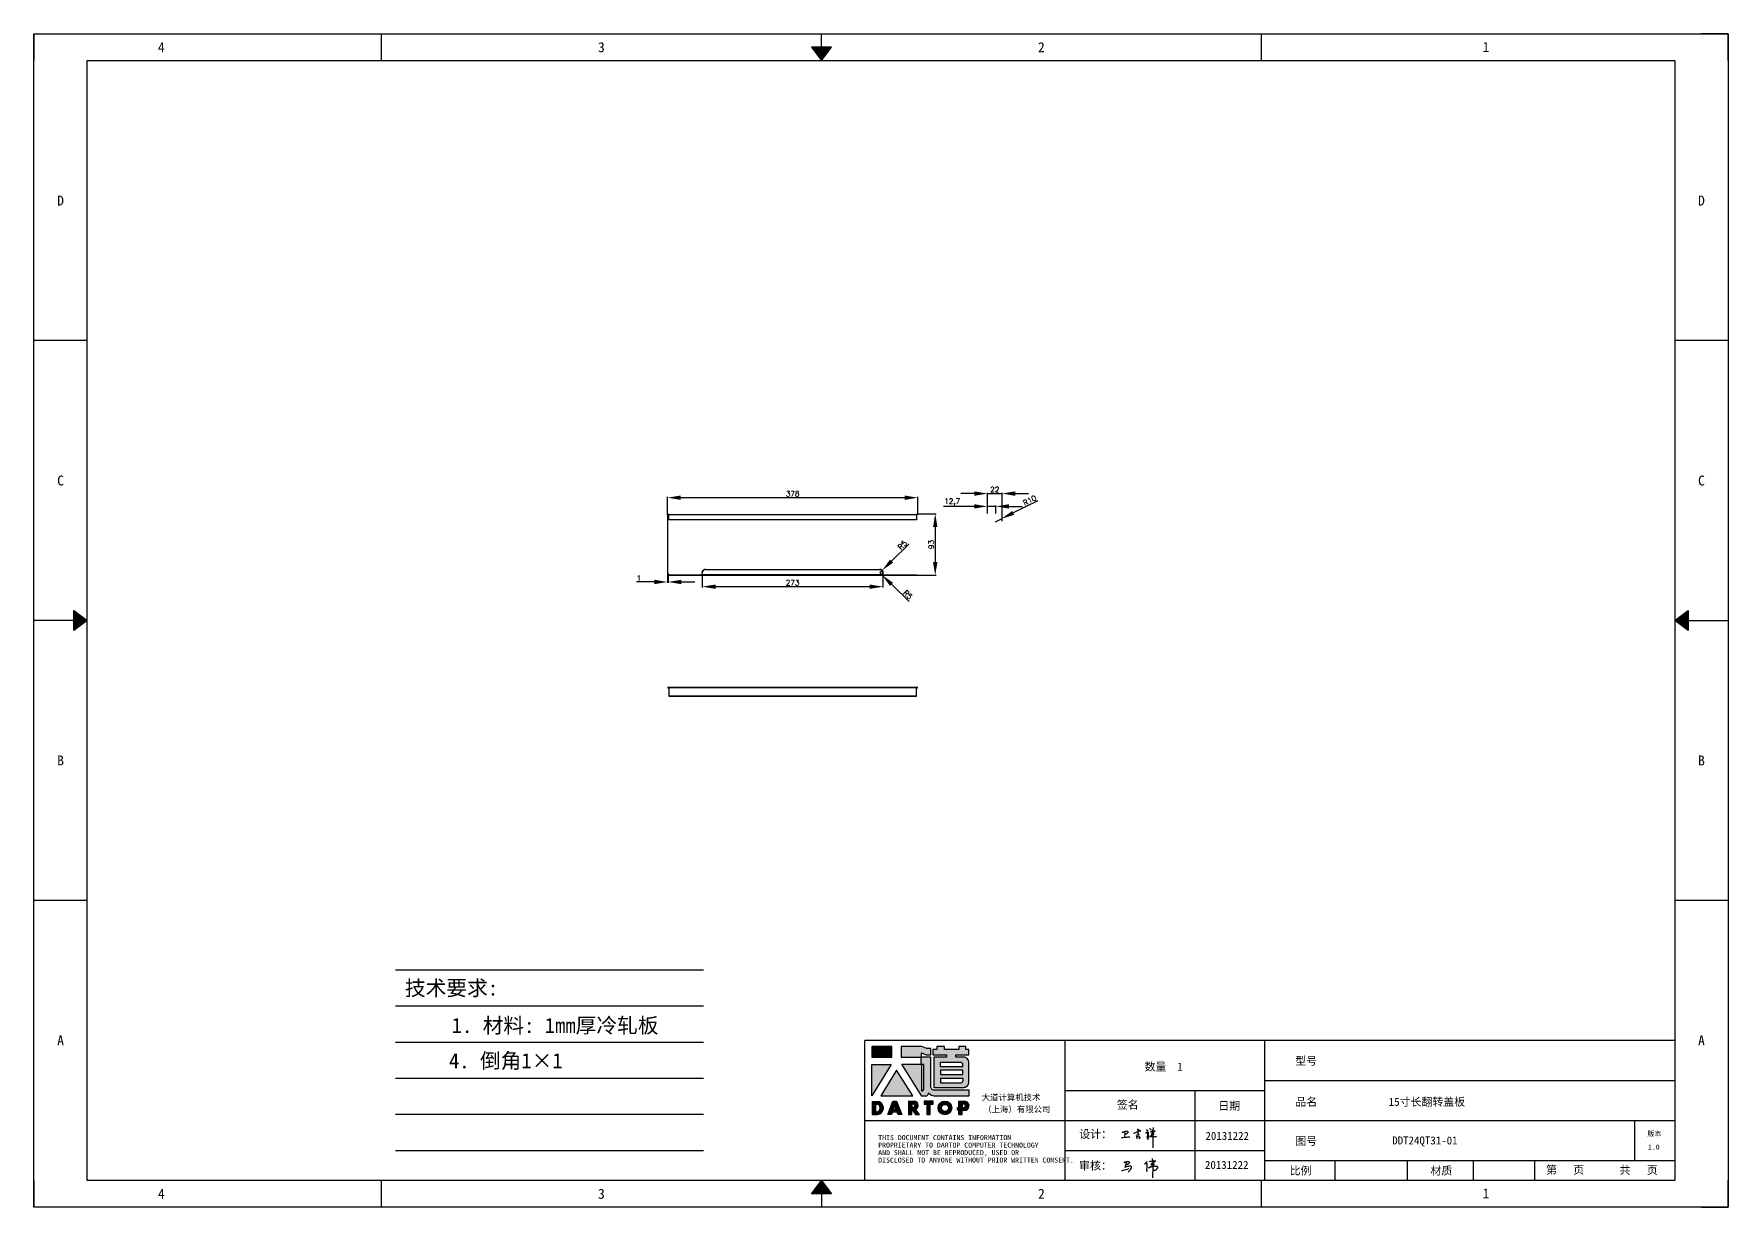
# Model space of a CAD drawing. Header units: millimetres. Extents: x 120943 to 145233, y 4425 to 40233.
# Drawn here: x 125711 to 128270, y 16829 to 18602 of the extents above; entities that cross this region are included whole.
import ezdxf
from ezdxf.enums import TextEntityAlignment as Align

# ---------------------------------------------------------------- set-up
doc = ezdxf.new("R2010")
doc.units = ezdxf.units.MM
doc.linetypes.add('DOT', pattern=[0.25, 0, -0.25])
doc.layers.add('4', color=7, linetype='Continuous')
doc.layers.add('print', color=30, linetype='Continuous')
doc.layers.add('dim', color=2, linetype='Continuous', lineweight=9)
doc.styles.add('Dartop', font='SIMFANG.TTF')
doc.styles.add('HZ', font='SimSun.ttf')
doc.styles.add('hzHT', font='SIMHEI.TTF')
doc.styles.get("Standard").update_dxf_attribs({"font": 'txt', "bigfont": 'gbcbig.shx'})
doc.dimstyles.new('ISO-25', dxfattribs={"dimtxt": 20, "dimasz": 20, "dimexe": 1.25, "dimexo": 0.625, "dimtad": 1, "dimtxsty": 'Standard', "dimcen": 2.5, "dimadec": 0, "dimazin": 0, "dimtfac": 1, "dimtmove": 0, "dimatfit": 3, "dimfxl": 1, "dimarcsym": 0})

# ---------------------------------------------------------------- blocks, each defined once
blk = doc.blocks.new('*D30')
at = {"layer": 'Defpoints', "color": 0}
for p in [(127045.9, 17901.4), (126667.9, 17875.1), (127045.9, 17875.1, 87.4)]:
    blk.add_point(p, dxfattribs=at)
at = {"layer": 'dim', "color": 0, "lineweight": -2}
for p, q in [((126667.9, 17875.7), (126667.9, 17902.6)), ((126687.9, 17901.4), (127025.9, 17901.4)), ((127045.9, 17875.7), (127045.9, 17902.6))]:
    blk.add_line(p, q, dxfattribs=at)
at = {"layer": 'dim', "color": 0}
for points in [[(126687.9, 17904.7), (126687.9, 17898), (126667.9, 17901.4)], [(127025.9, 17904.7), (127025.9, 17898), (127045.9, 17901.4)]]:
    blk.add_solid(points, dxfattribs=at)
at = {"layer": 'dim', "color": 0, "insert": (126856.9, 17907.4), "char_height": 8, "attachment_point": 5}
blk.add_mtext('378', dxfattribs=at)
blk = doc.blocks.new('*D31')
at = {"layer": 'Defpoints', "color": 0}
for p in [(127043.9, 17877.1), (127043.9, 17784.1, 75.4), (127072.3, 17784.1)]:
    blk.add_point(p, dxfattribs=at)
at = {"layer": 'dim', "color": 0, "lineweight": -2}
for p, q in [((127044.5, 17877.1), (127073.6, 17877.1)), ((127072.3, 17857.1), (127072.3, 17804.1)), ((127044.5, 17784.1), (127073.6, 17784.1))]:
    blk.add_line(p, q, dxfattribs=at)
at = {"layer": 'dim', "color": 0}
for points in [[(127069, 17857.1), (127075.6, 17857.1), (127072.3, 17877.1)], [(127069, 17804.1), (127075.6, 17804.1), (127072.3, 17784.1)]]:
    blk.add_solid(points, dxfattribs=at)
at = {"layer": 'dim', "color": 0, "insert": (127066.3, 17830.6), "char_height": 8, "attachment_point": 5, "rotation": 90}
blk.add_mtext('93', dxfattribs=at)
blk = doc.blocks.new('*D32')
at = {"layer": 'Defpoints', "color": 0}
for p in [(126720.4, 17785.1, 87.1), (126720.4, 17766.9), (126993.4, 17785.1, 87.1)]:
    blk.add_point(p, dxfattribs=at)
at = {"layer": 'dim', "color": 0, "lineweight": -2}
for p, q in [((126720.4, 17784.4), (126720.4, 17765.7)), ((126973.4, 17766.9), (126740.4, 17766.9)), ((126993.4, 17784.4), (126993.4, 17765.7))]:
    blk.add_line(p, q, dxfattribs=at)
at = {"layer": 'dim', "color": 0}
for points in [[(126740.4, 17770.2), (126740.4, 17763.6), (126720.4, 17766.9)], [(126973.4, 17770.2), (126973.4, 17763.6), (126993.4, 17766.9)]]:
    blk.add_solid(points, dxfattribs=at)
at = {"layer": 'dim', "color": 0, "insert": (126856.9, 17772.9), "char_height": 8, "attachment_point": 5}
blk.add_mtext('273', dxfattribs=at)
blk = doc.blocks.new('*D33')
at = {"layer": 'Defpoints', "color": 0}
for p in [(126992, 17791.5), (126988.4, 17788.1)]:
    blk.add_point(p, dxfattribs=at)
at = {"layer": 'dim', "color": 0, "lineweight": -2}
for p, q in [((127033.1, 17831.4), (127006.3, 17805.5)), ((126988.4, 17788.1), (126992, 17791.5))]:
    blk.add_line(p, q, dxfattribs=at)
at = {"layer": 'dim', "color": 0}
blk.add_solid([(127004, 17807.8), (127008.6, 17803.1), (126992, 17791.5)], dxfattribs=at)
at = {"layer": 'dim', "color": 0, "insert": (127022.7, 17829.7), "char_height": 8, "attachment_point": 5, "rotation": 44.1081}
blk.add_mtext('R5', dxfattribs=at)
blk = doc.blocks.new('*D34')
at = {"layer": 'Defpoints', "color": 0}
for p in [(126988.4, 17788.1), (126991.9, 17784.6)]:
    blk.add_point(p, dxfattribs=at)
at = {"layer": 'dim', "color": 0, "lineweight": -2}
for p, q in [((126988.4, 17788.1), (126991.9, 17784.6)), ((127032.8, 17744.4), (127006.2, 17770.5))]:
    blk.add_line(p, q, dxfattribs=at)
blk.add_arc((126988.4, 17788.1), 5, 301.173, 352.838, dxfattribs=at)
at = {"layer": 'dim', "color": 0}
blk.add_solid([(127008.5, 17772.9), (127003.9, 17768.2), (126991.9, 17784.6)], dxfattribs=at)
at = {"layer": 'dim', "color": 0, "insert": (127030.9, 17754.7), "char_height": 8, "attachment_point": 5, "rotation": 315.4969}
blk.add_mtext('R5', dxfattribs=at)
blk = doc.blocks.new('*D35')
at = {"layer": 'Defpoints', "color": 0}
for p in [(127151.2, 17877.1, 478.9), (127163.9, 17888.2), (127163.9, 17877.1, 478.9)]:
    blk.add_point(p, dxfattribs=at)
at = {"layer": 'dim', "color": 0, "lineweight": -2}
for p, q in [((127131.2, 17888.2), (127084.6, 17888.2)), ((127151.2, 17877.7), (127151.2, 17889.5)), ((127163.9, 17888.2), (127151.2, 17888.2)), ((127163.9, 17877.7), (127163.9, 17889.5)), ((127183.9, 17888.2), (127203.9, 17888.2))]:
    blk.add_line(p, q, dxfattribs=at)
at = {"layer": 'dim', "color": 0}
for points in [[(127131.2, 17891.5), (127131.2, 17884.9), (127151.2, 17888.2)], [(127183.9, 17891.5), (127183.9, 17884.9), (127163.9, 17888.2)]]:
    blk.add_solid(points, dxfattribs=at)
at = {"layer": 'dim', "color": 0, "insert": (127097.9, 17894.9), "char_height": 8, "attachment_point": 5}
blk.add_mtext('12,7', dxfattribs=at)
blk = doc.blocks.new('*D71')
at = {"layer": 'Defpoints', "color": 0}
for p in [(127173.2, 17907.6), (127151.2, 17877.7), (127173.2, 17865.1, 479.9)]:
    blk.add_point(p, dxfattribs=at)
at = {"layer": 'dim', "color": 0, "lineweight": -2}
for p, q in [((127131.2, 17907.6), (127111.2, 17907.6)), ((127151.2, 17878.3), (127151.2, 17908.8)), ((127151.2, 17907.6), (127173.2, 17907.6)), ((127173.2, 17865.7), (127173.2, 17908.8)), ((127193.2, 17907.6), (127213.2, 17907.6))]:
    blk.add_line(p, q, dxfattribs=at)
at = {"layer": 'dim', "color": 0}
for points in [[(127131.2, 17910.9), (127131.2, 17904.2), (127151.2, 17907.6)], [(127193.2, 17910.9), (127193.2, 17904.2), (127173.2, 17907.6)]]:
    blk.add_solid(points, dxfattribs=at)
at = {"layer": 'dim', "color": 0, "insert": (127162.2, 17913.6), "char_height": 8, "attachment_point": 5}
blk.add_mtext('22', dxfattribs=at)
blk = doc.blocks.new('*D36')
at = {"layer": 'Defpoints', "color": 0}
for p in [(127163.2, 17865.1), (127172.2, 17869.5)]:
    blk.add_point(p, dxfattribs=at)
at = {"layer": 'dim', "color": 0, "lineweight": -2}
for p, q in [((127227.2, 17896.7), (127190.1, 17878.4)), ((127163.2, 17865.1), (127172.2, 17869.5))]:
    blk.add_line(p, q, dxfattribs=at)
at = {"layer": 'dim', "color": 0}
blk.add_solid([(127188.6, 17881.3), (127191.6, 17875.4), (127172.2, 17869.5)], dxfattribs=at)
at = {"layer": 'dim', "color": 0, "insert": (127214.9, 17897.3), "char_height": 8, "attachment_point": 5, "rotation": 26.3122}
blk.add_mtext('R10', dxfattribs=at)
blk = doc.blocks.new('*D37')
at = {"layer": 'Defpoints', "color": 0}
for p in [(126667.9, 17786.1, 75.4), (126667.9, 17774), (126668.9, 17786.1, 76.4)]:
    blk.add_point(p, dxfattribs=at)
at = {"layer": 'dim', "color": 0, "lineweight": -2}
for p, q in [((126647.9, 17774), (126621.2, 17774)), ((126667.9, 17785.4), (126667.9, 17772.8)), ((126668.9, 17774), (126667.9, 17774)), ((126668.9, 17785.4), (126668.9, 17772.8)), ((126688.9, 17774), (126708.9, 17774))]:
    blk.add_line(p, q, dxfattribs=at)
at = {"layer": 'dim', "color": 0}
for points in [[(126647.9, 17777.4), (126647.9, 17770.7), (126667.9, 17774)], [(126688.9, 17777.4), (126688.9, 17770.7), (126668.9, 17774)]]:
    blk.add_solid(points, dxfattribs=at)
at = {"layer": 'dim', "color": 0, "insert": (126624.5, 17780), "char_height": 8, "attachment_point": 5}
blk.add_mtext('1', dxfattribs=at)
blk = doc.blocks.new('*U26')
at = {"color": 254, "linetype": 'Continuous', "extrusion": (0, 0, -1)}
for points in [[(-17, 0.333), (-16.812, 0.25), (-17, 0.5)], [(-17, 0.333), (-17.188, 0.25), (-16.812, 0.25)], [(-17, 0.333), (-17, 0.5), (-17.188, 0.25)]]:
    blk.add_solid(points, dxfattribs=at)
blk = doc.blocks.new('*U25')
at = {"color": 254, "linetype": 'Continuous', "extrusion": (0, 0, -1)}
for points in [[(-33.167, 11), (-33, 11), (-33.25, 11.188)], [(-33.167, 11), (-33.25, 11.188), (-33.25, 10.812)], [(-33.167, 11), (-33.25, 10.812), (-33, 11)]]:
    blk.add_solid(points, dxfattribs=at)
blk = doc.blocks.new('*U27')
at = {"color": 254, "linetype": 'Continuous'}
for points in [[(17, 21.667), (17.188, 21.75), (16.812, 21.75)], [(17, 21.667), (16.812, 21.75), (17, 21.5)], [(17, 21.667), (17, 21.5), (17.188, 21.75)]]:
    blk.add_solid(points, dxfattribs=at)
blk = doc.blocks.new('*U24')
at = {"color": 254, "linetype": 'Continuous', "extrusion": (0, 0, -1)}
for points in [[(-0.833, 11), (-0.75, 10.812), (-0.75, 11.188)], [(-0.833, 11), (-0.75, 11.188), (-1, 11)], [(-0.833, 11), (-1, 11), (-0.75, 10.812)]]:
    blk.add_solid(points, dxfattribs=at)
blk = doc.blocks.new('dadao')
for p, q in [((48, 19.2), (44.9, 10.4)), ((44.9, 10.4), (51.2, 10.4)), ((51.2, 10.4), (48, 19.2))]:
    blk.add_line(p, q)
for points in [[(41.8, 121.6), (41.8, 143.7), (-0.4, 143.7), (-0.4, 121.6), (41.8, 121.6)], [(104.8, 122), (104.8, 130.3), (114.1, 126.3), (124.2, 126.3), (124.2, 139.6), (115.9, 139.6), (105.1, 143.9), (61.5, 143.9)], [(61.7, 144), (61.7, 121.3), (103.9, 121.3)], [(113.4, 38.7), (105.1, 38.7), (63, 106.5), (103.9, 106.5), (103.9, 120.9), (103.9, 121.3)], [(109.7, 53.6), (109.7, 106.2), (104.3, 106.2), (104.3, 50.4), (106.6, 50.4)], [(144.6, 94.4), (144.6, 84.8), (192, 84.8), (192, 94.1), (144.9, 94.1)], [(120.2, 45), (119.5, 45), (119.5, 44.6)], [(0, 28), (0, 0), (11.8, 0)], [(0.1, 28), (14, 28)], [(7.1, 21.8), (7.1, 6.1), (12, 6.1)], [(7.1, 21.8), (11.4, 21.8)], [(76.8, 28.2), (76.8, 0), (84.1, 0), (84.1, 11.1), (91.6, -0.1), (100.3, -0.1), (91.7, 11.1)], [(76.8, 28.2), (90.6, 28.2)], [(84, 22.7), (84, 15.3), (87.2, 15.3)], [(84, 22.7), (87.3, 22.7)], [(183.7, 0), (183.7, 9.6), (180.6, 9.6), (180.6, 14.9), (183.8, 14.9), (183.8, 28.1), (196.1, 28.1), (196.5, 28.1)], [(183.7, 0), (190.9, 0), (190.9, 9.6), (198.8, 9.6)], [(194.9, 22.3), (190.8, 22.3), (190.8, 15), (194.4, 15)]]:
    blk.add_lwpolyline(points)
blk.add_lwpolyline([(137.1, 144.2), (137.1, 137.9), (128.3, 137.9), (128.3, 126.5), (157.3, 126.5), (157.3, 121.5), (130.3, 121.5), (130.3, 57.5), (194.4, 57.5, 0.414214), (204.4, 67.5), (204.4, 111.3, 0.414214), (194.4, 121.3), (177.5, 121.3), (177.5, 126.3), (204.7, 126.3), (204.7, 137.7), (198.2, 137.7), (198.2, 143.9), (183.3, 143.9), (183.3, 138), (153, 138), (153, 144.2), (137.1, 144.2)], format="xyb", close=True)
for points in [[(104.8, 122), (123.4, 122), (123.4, 60, 0.414214), (131.4, 52), (204.8, 52), (204.8, 39.1), (131.7, 39.1)], [(144.3, 110.8), (144.3, 101.8), (192.3, 101.8), (192.3, 105.5, 0.414214), (187.3, 110.5), (144.3, 110.5)], [(144.6, 77), (144.6, 67.5), (187.6, 67.5, 0.414214), (192.6, 72.5), (192.6, 76.4), (144.6, 76.4)]]:
    blk.add_lwpolyline(points, format="xyb")
for points in [[(-0.3, 106.2), (40.4, 106.2), (-0.3, 39.7), (-0.3, 106.2)], [(51.7, 94.1), (18.4, 39.3), (86.2, 39.3)], [(43.8, 28.2), (51.8, 28.2), (62.6, -0.1), (55, -0.1), (53.2, 5), (42.9, 5), (41.1, 0), (33.6, 0)], [(110, 28.1), (110, 21.9), (116, 21.9), (116, -0.1), (123.2, -0.1), (123.2, 22), (129.2, 22), (129.2, 28.1), (110, 28.1)]]:
    blk.add_lwpolyline(points, close=True)
for radius in [14.5, 7.44]:
    blk.add_circle((154.2, 14.2), radius)
for centre, radius, start, end in [((99.2, 60.7), 12.6, 305.6399, 325.969), ((111.6, 46.7), 8.19, 282.9811, 347.6627), ((136, 61.7), 22.9, 226.7358, 259.3209), ((8.5, 13.9), 8.49, 294.2143, 69.7177), ((9.6, 14.2), 14.4, 278.6604, 72.3203), ((86.4, 19), 3.8, 282.527, 76.7196), ((88.6, 19.4), 8.95, 290.6073, 77.2124), ((193.7, 18.7), 3.8, 280.9891, 72.5513), ((195.7, 18.6), 9.51, 288.8959, 85.2442)]:
    blk.add_arc(centre, radius, start, end)
blk = doc.blocks.new('h')
for p, q in [((20768.1, -2360.9), (20773, -2359.1)), ((20769.5, -2366.9), (20769.8, -2370.6)), ((20769.8, -2370.6), (20770.9, -2378)), ((20770.9, -2378), (20771.5, -2370.6)), ((20772.4, -2369.3), (20774.9, -2367.8)), ((20773, -2359.1), (20784.1, -2355.2)), ((20773.3, -2331.8), (20775.3, -2338.7)), ((20789.1, -2340.9), (20773.5, -2331.9)), ((20775.3, -2338.7), (20775.6, -2351.2)), ((20775.6, -2351.2), (20775.5, -2357.3)), ((20782.2, -2369.2), (20780, -2377.1)), ((20780, -2377.1), (20788.3, -2371.3)), ((20780.1, -2366.4), (20780.8, -2366.4)), ((20781.9, -2367.4), (20782.2, -2369.2)), ((20845.7, -2343.5), (20848.4, -2353)), ((20848.9, -2370.3), (20847.9, -2424)), ((20848.4, -2353), (20848.9, -2370.3))]:
    blk.add_line(p, q)
for points in [[(20696.6, -2372.4, 0.002073), (20710.6, -2371.9, 0.016137), (20719.6, -2371.3, 0.008314), (20736.9, -2369.3)], [(20699.1, -2348.2, -0.029745), (20704.6, -2345.4, -0.046842), (20708.4, -2344.2, -0.00919), (20714.3, -2343, -0.018517), (20717.2, -2342.5, -0.037841), (20720.3, -2342.4, -0.039541), (20723.2, -2342.8, -0.149785), (20726, -2344.3, -0.204935), (20726.9, -2346.6, -0.074872), (20726.5, -2348.3, -0.061615), (20725.6, -2350.3, -0.034204), (20723.8, -2352.6, -0.045776), (20722.3, -2354.1, -0.054985), (20720.4, -2355.3, -0.036348), (20717.3, -2356.5, -0.067752), (20715.7, -2356.8, -0.043553), (20713.2, -2356.7)], [(20755, -2351.9, -0.024077), (20759.9, -2350.1, -0.013147), (20768.7, -2346.5, -0.00522), (20775.4, -2344.1, -0.018517), (20777.3, -2343.4, -0.008274), (20786.3, -2341, -0.039541), (20788.3, -2340.8, -0.079216), (20789.4, -2341, -0.204935)], [(20813.5, -2350.1, 0.007348), (20815.9, -2348.7, 0.008421), (20818, -2347.3, 0.009459), (20819.7, -2346.2, -0.016325), (20820.7, -2345.5, -0.173771), (20821.8, -2345.3, -0.085159), (20823.9, -2346, -0.125883), (20826, -2347.9, -0.160659), (20826.6, -2350.1, -0.010447), (20826.5, -2352.3, -0.008247), (20826.2, -2355.1, -0.002698), (20825.3, -2374, 0.001562), (20823.9, -2383.7, 0.016137)], [(20816.8, -2335, -0.053561), (20819.6, -2336.1, -0.075272), (20821.3, -2337.3, -0.005295), (20822.5, -2338.5, -0.009337), (20823.1, -2339.1, -0.026146), (20823.7, -2339.8, -0.016644), (20824.5, -2340.9)], [(20832.1, -2329.2, -0.053561), (20834.9, -2330.3, -0.075272), (20836.7, -2331.5, -0.005295), (20837.8, -2332.6, -0.009337), (20838.5, -2333.3, -0.026146), (20839, -2334, -0.016644), (20839.8, -2335.1)], [(20836, -2343.7, -0.02797), (20842.1, -2342.6, -0.048868), (20845.6, -2342.2, -0.00919), (20851.1, -2341.4, -0.018517), (20853.9, -2341.1, -0.037841), (20856.7, -2341.2, -0.039541), (20859.4, -2341.6, -0.018282), (20840.6, -2354.7, -0.000937)], [(20847.6, -2340.2, 0.021784), (20849.6, -2335.9, 0.028296), (20850.8, -2332.4, 0.008136), (20851.9, -2328.2, 0.028913), (20852.2, -2327, 0.08193), (20852.1, -2325.9, 0.075058), (20851.7, -2324.7, 0.275043)]]:
    blk.add_lwpolyline(points, format="xyb")
for points in [[(20711.3, -2343.5), (20711.3, -2343.5), (20711.5, -2355.8), (20710.7, -2368), (20710.6, -2371.9)], [(20821.5, -2350.6), (20822.4, -2359.2), (20822.2, -2364.9), (20821.7, -2369), (20821.3, -2376.3), (20823.6, -2368.5), (20827.2, -2366.3), (20829.5, -2366.3)], [(20840.6, -2354.7), (20850, -2354.7), (20855, -2354.3), (20845.9, -2361.1), (20840.5, -2364), (20833, -2367.5), (20863.2, -2367.4), (20865.9, -2367.3)]]:
    blk.add_lwpolyline(points)
for centre, radius, start, end in [((20773.7, -2371.2), 2.3, 121.9907, 163.60158), ((20787.5, -2406), 40.3, 100.61827, 108.24823), ((20780.8, -2367.6), 1.15, 9.4675, 90)]:
    blk.add_arc(centre, radius, start, end)

msp = doc.modelspace()

# ---------------------------------------------------------------- hatches: boundary and pattern name
for points in [[(127006.746, 17071.913), (126976.611, 17071.913), (126976.611, 17056.168), (127006.746, 17056.168)], [(127005.776, 17045.152), (126976.692, 17045.152), (126976.692, 16997.666)], [(127013.838, 17036.535), (126990.063, 16997.35), (127038.475, 16997.35)], [(127069.214, 16989.332), (127055.456, 16989.332), (127055.456, 16984.967), (127059.749, 16984.967), (127059.749, 16969.238), (127064.888, 16969.238), (127064.888, 16984.978), (127069.214, 16984.978)]]:
    msp.add_hatch(color=0).paths.add_polyline_path(points)
h = msp.add_hatch(color=0)
h.paths.add_polyline_path([(127051.78, 17062.344), (127058.431, 17059.471), (127065.621, 17059.471), (127065.621, 17068.988), (127059.689, 17068.988), (127051.96, 17072.04), (127020.985, 17072.04), (127020.985, 17055.945), (127051.123, 17055.945), (127051.123, 17055.62), (127051.123, 17045.333), (127021.898, 17045.333), (127051.958, 16996.957), (127057.91, 16996.957, 0.27937482), (127062.255, 17001.182), (127062.255, 17001.405), (127062.78, 17001.405, 0.14314537), (127070.975, 16997.235), (127123.209, 16997.235), (127123.209, 17006.409), (127070.753, 17006.409, -0.41421356), (127065.039, 17012.123), (127065.039, 17056.454), (127051.78, 17056.454)])
h.paths.add_polyline_path([(127051.427, 17045.127), (127055.256, 17045.126), (127055.256, 17007.58, -0.08893574), (127053.037, 17005.297), (127051.413, 17005.297)], flags=16)
h = msp.add_hatch(color=0)
h.paths.add_polyline_path([(127123.119, 17067.655), (127118.472, 17067.655), (127118.472, 17072.076), (127107.849, 17072.076), (127107.849, 17067.876), (127086.161, 17067.876), (127086.161, 17072.297), (127074.803, 17072.297), (127074.803, 17067.794), (127068.527, 17067.794), (127068.527, 17059.644), (127089.238, 17059.644), (127089.238, 17056.039), (127069.939, 17056.039), (127069.939, 17010.4), (127115.756, 17010.4, 0.41421356), (127122.897, 17017.542), (127122.897, 17048.797, 0.41421356), (127115.756, 17055.939), (127103.644, 17055.939), (127103.644, 17059.476), (127123.119, 17059.476)])
h.paths.add_polyline_path([(127110.696, 17048.202, -0.41421356), (127114.267, 17044.631), (127114.267, 17042.012), (127079.965, 17042.012), (127079.965, 17048.202)], flags=16)
h.paths.add_polyline_path([(127114.045, 17036.485), (127114.045, 17029.853), (127080.186, 17029.853), (127080.186, 17036.485)], flags=16)
h.paths.add_polyline_path([(127114.488, 17023.885), (127114.488, 17021.045, -0.41421356), (127110.917, 17017.474), (127080.186, 17017.474), (127080.186, 17023.885)], flags=16)
h = msp.add_hatch(color=0)
h.paths.add_polyline_path([(126986.883, 16989.261), (126976.906, 16989.261), (126976.906, 16969.298), (126985.309, 16969.298, 0.79301591)])
h.paths.add_polyline_path([(126985.457, 16973.669), (126981.968, 16973.669), (126981.968, 16984.889), (126985.072, 16984.889, -0.67136089)], flags=16)
h = msp.add_hatch(color=0)
h.paths.add_polyline_path([(127013.913, 16989.425), (127008.219, 16989.425), (127000.896, 16969.276), (127006.29, 16969.276), (127007.559, 16972.847), (127014.866, 16972.847), (127016.163, 16969.233), (127021.6, 16969.233)])
h.paths.add_polyline_path([(127013.47, 16976.696), (127008.943, 16976.696), (127011.165, 16983.027)], flags=16)
h = msp.add_hatch(color=0)
h.paths.add_polyline_path([(127041.591, 16989.411), (127031.778, 16989.411), (127031.778, 16969.265), (127036.964, 16969.265), (127036.964, 16977.252), (127042.294, 16969.193), (127048.56, 16969.193), (127042.426, 16977.201, 0.74405494)])
h.paths.add_polyline_path([(127036.916, 16980.233), (127036.916, 16985.524), (127039.234, 16985.524, -0.79680897), (127039.199, 16980.233)], flags=16)
h = msp.add_hatch(color=0)
h.paths.add_polyline_path([(127076.694, 16979.41, 1), (127097.38, 16979.41, 1)])
h.paths.add_polyline_path([(127092.35, 16979.41, -1), (127081.723, 16979.41, -1)], flags=16)
h = msp.add_hatch(color=0)
h.paths.add_polyline_path([(127117.221, 16989.363), (127116.924, 16989.363), (127108.176, 16989.363), (127108.176, 16979.961), (127105.855, 16979.961), (127105.855, 16976.145), (127108.138, 16976.145), (127108.138, 16969.301), (127113.246, 16969.301), (127113.246, 16976.171), (127118.857, 16976.171, 0.81230381)])
h.paths.add_polyline_path([(127113.17, 16979.987), (127113.17, 16985.246), (127116.076, 16985.246, -0.77821343), (127115.779, 16979.987)], flags=16)

# ---------------------------------------------------------------- linework, layer by layer
at = {"color": 0, "linetype": 'DOT'}
for p, q in [((125710.649, 18602.143), (128229.822, 18602.143)), ((125710.649, 16869.757), (125710.649, 18561.855)), ((128270.11, 18561.855), (128270.11, 16869.757)), ((128229.822, 16829.468), (125710.649, 16829.468))]:
    msp.add_line(p, q, dxfattribs=at)
at = {"color": 0}
for p, q in [((125710.649, 18602.143), (125710.649, 18561.855)), ((126235.563, 18561.855), (126235.563, 18602.143)), ((126900.316, 18581.999), (126900.316, 18602.143)), ((127565.069, 18561.855), (127565.069, 18602.143)), ((128270.11, 18602.143), (128229.822, 18602.143)), ((128270.11, 18561.855), (128270.11, 18602.143)), ((125791.226, 16869.757), (125791.226, 18561.855)), ((125791.226, 18561.855), (128189.534, 18561.855)), ((128189.534, 18561.855), (128189.534, 16869.757)), ((125791.226, 18138.83), (125710.649, 18138.83)), ((128270.11, 18138.83), (128189.534, 18138.83)), ((125771.081, 17715.806), (125710.649, 17715.806)), ((128209.678, 17715.806), (128270.11, 17715.806)), ((125791.226, 17292.781), (125710.649, 17292.781)), ((128270.11, 17292.781), (128189.534, 17292.781)), ((128189.534, 17081.269), (126965.784, 17081.269)), ((126965.784, 16869.757), (126965.784, 17081.269)), ((127267.945, 17081.269), (127267.945, 16869.757)), ((127570.105, 16869.757), (127570.105, 17081.269)), ((127570.105, 17020.837), (128189.534, 17020.837)), ((127267.945, 17005.729), (127570.105, 17005.729)), ((127464.349, 17005.729), (127464.349, 16869.757)), ((126965.784, 16960.405), (127267.945, 16960.405)), ((127267.945, 16960.405), (128189.534, 16960.405)), ((128129.102, 16899.973), (128129.102, 16960.405)), ((127267.945, 16915.081), (127570.105, 16915.081)), ((127570.105, 16899.973), (128189.534, 16899.973)), ((127676.413, 16869.757), (127676.413, 16899.973)), ((127785.97, 16869.757), (127785.97, 16899.973)), ((127885.567, 16869.757), (127885.567, 16899.973)), ((127978.021, 16869.757), (127978.021, 16899.973)), ((125710.649, 16869.757), (125710.649, 16829.468)), ((128189.534, 16869.757), (125791.226, 16869.757)), ((126235.563, 16829.468), (126235.563, 16869.757)), ((127565.069, 16829.468), (127565.069, 16869.757)), ((128270.11, 16829.468), (128270.11, 16869.757)), ((126900.316, 16849.612), (126900.316, 16829.468)), ((128229.822, 16829.468), (128270.11, 16829.468))]:
    msp.add_line(p, q, dxfattribs=at)
at = {"extrusion": (3.98566e-30, 0, -1)}
for p, q in [((126667.877, 17875.056), (126667.877, 17786.056)), ((126667.877, 17875.056), (126669.877, 17875.056)), ((126669.877, 17875.056), (126669.877, 17877.056)), ((126669.877, 17786.056), (126667.877, 17786.056)), ((126669.877, 17784.056), (126669.877, 17786.056))]:
    msp.add_line(p, q, dxfattribs=at)
for p, q in [((126669.877, 17868.056, 12.7), (126669.877, 17877.056, 12.7)), ((126725.377, 17793.056, 12.7), (126988.377, 17793.056, 12.7)), ((126669.877, 17785.056, 12.7), (126669.877, 17784.056, 12.7)), ((126669.877, 17785.056, 12.7), (126720.377, 17785.056, 12.7)), ((126669.877, 17784.056, 12.7), (127043.877, 17784.056, 12.7)), ((126720.377, 17785.056, 12.7), (126720.377, 17788.056, 12.7)), ((126993.377, 17788.056, 12.7), (126993.377, 17785.056, 12.7)), ((126993.377, 17785.056, 12.7), (127043.877, 17785.056, 12.7)), ((127043.877, 17785.056, 12.7), (127043.877, 17784.056, 12.7)), ((126669.877, 17614.415, -49.047), (126669.877, 17601.715, -49.047)), ((127043.877, 17614.415, -49.047), (126669.877, 17614.415, -49.047)), ((127043.877, 17601.715, -49.047), (127043.877, 17614.415, -49.047)), ((126669.877, 17601.715, -49.047), (127043.877, 17601.715, -49.047)), ((127397.832, 16893.967), (127401.607, 16893.967)), ((127403.62, 16894.15), (127399.846, 16891.564)), ((127399.982, 16902.927), (127400.849, 16895.685)), ((127400.849, 16895.685), (127400.99, 16890.338)), ((127401.607, 16893.967), (127403.62, 16894.15)), ((127397.709, 16890.423), (127394.74, 16888.816)), ((127399.846, 16891.564), (127397.709, 16890.423)), ((127400.99, 16890.338), (127400.67, 16873.699))]:
    msp.add_line(p, q)
at = {"extrusion": (0, 0, -1)}
for p, q in [((126669.877, 17876.056, 11.7), (127043.877, 17876.056, 11.7)), ((126669.877, 17868.056, 11.7), (126669.877, 17876.056, 11.7)), ((127043.877, 17868.056, 11.7), (126669.877, 17868.056, 11.7)), ((127043.877, 17876.056, 11.7), (127043.877, 17868.056, 11.7)), ((126725.377, 17793.056, 11.7), (126988.377, 17793.056, 11.7)), ((126720.377, 17785.056, 11.7), (126720.377, 17788.056, 11.7)), ((126993.377, 17785.056, 11.7), (126720.377, 17785.056, 11.7)), ((126993.377, 17788.056, 11.7), (126993.377, 17785.056, 11.7))]:
    msp.add_line(p, q, dxfattribs=at)
at = {"extrusion": (0, -1, 0)}
msp.add_line((126669.877, 17868.056, 11.7), (126669.877, 17868.056, 12.7), dxfattribs=at)
at = {"extrusion": (0, 1, 0)}
for p, q in [((126725.377, 17793.056, 12.7), (126725.377, 17793.056, 11.7)), ((126725.377, 17793.056, 12.7), (126988.377, 17793.056, 12.7)), ((126725.377, 17793.056, 11.7), (126988.377, 17793.056, 11.7)), ((126988.377, 17793.056, 11.7), (126988.377, 17793.056, 12.7))]:
    msp.add_line(p, q, dxfattribs=at)
at = {"extrusion": (2.29585e-30, 1, -2.24254e-30)}
for p, q in [((126669.877, 17785.056, 1), (126669.877, 17785.056, 12.7)), ((126669.877, 17785.056, 12.7), (126720.377, 17785.056, 12.7)), ((126720.377, 17785.056, 11.7), (126720.377, 17785.056, 12.7))]:
    msp.add_line(p, q, dxfattribs=at)
at = {"extrusion": (6.31089e-30, 1, -2.22045e-16)}
for p, q in [((126669.877, 17614.415, -140.047), (126667.877, 17614.415, -140.047)), ((126667.877, 17614.415, -51.047), (126667.877, 17614.415, -140.047)), ((126667.877, 17614.415, -51.047), (126669.877, 17614.415, -51.047)), ((126669.877, 17614.415, -142.047), (126669.877, 17614.415, -140.047)), ((126669.877, 17614.415, -142.047), (127043.877, 17614.415, -142.047)), ((126669.877, 17614.415, -51.047), (126669.877, 17614.415, -49.047)), ((127043.877, 17614.415, -49.047), (126669.877, 17614.415, -49.047)), ((127043.877, 17614.415, -140.047), (127043.877, 17614.415, -142.047)), ((127045.877, 17614.415, -140.047), (127043.877, 17614.415, -140.047)), ((127043.877, 17614.415, -51.047), (127045.877, 17614.415, -51.047)), ((127043.877, 17614.415, -49.047), (127043.877, 17614.415, -51.047)), ((127045.877, 17614.415, -140.047), (127045.877, 17614.415, -51.047))]:
    msp.add_line(p, q, dxfattribs=at)
at = {"extrusion": (0, -1, 2.22045e-16)}
for p, q in [((126668.877, 17613.415, -140.047), (126669.877, 17613.415, -140.047)), ((126668.877, 17613.415, -140.047), (126668.877, 17613.415, -51.047)), ((126669.877, 17613.415, -51.047), (126668.877, 17613.415, -51.047)), ((126669.877, 17613.415, -140.047), (126669.877, 17613.415, -141.047)), ((126669.877, 17613.415, -50.047), (126669.877, 17613.415, -51.047)), ((127043.877, 17613.415, -141.047), (127043.877, 17613.415, -140.047)), ((127043.877, 17613.415, -140.047), (127044.877, 17613.415, -140.047)), ((127044.877, 17613.415, -51.047), (127043.877, 17613.415, -51.047)), ((127043.877, 17613.415, -51.047), (127043.877, 17613.415, -50.047)), ((127044.877, 17613.415, -51.047), (127044.877, 17613.415, -140.047)), ((126669.877, 17601.715, -58.047), (126669.877, 17601.715, -49.047)), ((127043.877, 17601.715, -58.047), (126669.877, 17601.715, -58.047)), ((126669.877, 17601.715, -49.047), (127043.877, 17601.715, -49.047)), ((127043.877, 17601.715, -49.047), (127043.877, 17601.715, -58.047))]:
    msp.add_line(p, q, dxfattribs=at)
at = {"extrusion": (0, -2.22045e-16, -1)}
for p, q in [((126669.877, 17614.415, -142.047), (126669.877, 17601.715, -142.047)), ((126669.877, 17614.415, -142.047), (127043.877, 17614.415, -142.047)), ((127043.877, 17601.715, -142.047), (127043.877, 17614.415, -142.047)), ((126669.877, 17601.715, -142.047), (127043.877, 17601.715, -142.047))]:
    msp.add_line(p, q, dxfattribs=at)
at = {"extrusion": (-2.29585e-30, -2.22045e-16, -1)}
for p, q in [((126669.877, 17613.415, -50.047), (126669.877, 17602.715, -50.047)), ((127043.877, 17602.715, -50.047), (127043.877, 17613.415, -50.047))]:
    msp.add_line(p, q, dxfattribs=at)
at = {"extrusion": (0, 1, -2.22045e-16)}
for p, q in [((126669.877, 17602.715, -58.047), (126669.877, 17602.715, -50.047)), ((127043.877, 17602.715, -50.047), (127043.877, 17602.715, -58.047))]:
    msp.add_line(p, q, dxfattribs=at)
at = {"color": 0}
for points in [[(126900.316, 18561.855), (126915.424, 18581.999), (126885.208, 18581.999), (126900.316, 18561.855)], [(125791.226, 17715.806), (125771.081, 17700.698), (125771.081, 17730.914), (125791.226, 17715.806)], [(128189.534, 17715.806), (128209.678, 17730.914), (128209.678, 17700.698), (128189.534, 17715.806)], [(126900.316, 16869.757), (126915.424, 16849.612), (126885.208, 16849.612), (126900.316, 16869.757)]]:
    msp.add_lwpolyline(points, close=True, dxfattribs=at)
for points in [[(127357.007, 16896.579, -0.02974503), (127358.735, 16897.445, -0.04684215), (127359.904, 16897.821, -0.00919025), (127361.729, 16898.19, -0.01851715), (127362.644, 16898.322, -0.03784064), (127363.588, 16898.352, -0.03954126), (127364.485, 16898.241, -0.14978519), (127365.361, 16897.762, -0.20493524), (127365.63, 16897.068, -0.07487171), (127365.528, 16896.521, -0.06161465), (127365.23, 16895.915, -0.0342039), (127364.689, 16895.202, -0.04577587), (127364.206, 16894.74, -0.05498501), (127363.621, 16894.372, -0.03634791), (127362.651, 16893.986, -0.06775206), (127362.166, 16893.903, -0.04355337), (127361.403, 16893.942)], [(127395.978, 16898.421, -0.02797026), (127398.419, 16898.872, -0.04886788), (127399.834, 16899.023, -0.00919025), (127402.059, 16899.352, -0.01851715), (127403.171, 16899.454, -0.03784064), (127404.312, 16899.43, -0.03954126), (127405.387, 16899.239, -0.01828189), (127397.832, 16893.967, -0.0009369)], [(127394.74, 16888.816, -0.02974503), (127397.435, 16890.166, -0.04684215), (127399.26, 16890.753, -0.00919025), (127402.106, 16891.328, -0.01851715), (127403.533, 16891.535, -0.03784064), (127405.006, 16891.581, -0.03954126), (127406.406, 16891.407, -0.14978519), (127407.773, 16890.661, -0.20493524), (127408.192, 16889.579, -0.07487171), (127408.032, 16888.725, -0.06161465), (127407.568, 16887.78, -0.0342039), (127406.725, 16886.667, -0.04577587), (127405.97, 16885.946, -0.05498501), (127405.057, 16885.373, -0.03634791), (127403.545, 16884.771, -0.06775206), (127402.788, 16884.64, -0.04355337), (127401.598, 16884.702)]]:
    msp.add_lwpolyline(points, format="xyb")
msp.add_lwpolyline([(127360.815, 16898.014), (127360.815, 16898.014), (127360.238, 16894.474), (127359.287, 16891.145), (127358.665, 16889.102)])
for centre, radius, start, end in [((126725.377, 17788.056, 12.7), 5, 90, 180), ((126988.377, 17788.056, 12.7), 5, 0, 90), ((127373.852, 16920.545), 29.831, 299.265464, 300.9495), ((127441.433, 16670.496), 230.333, 102.46592, 103.2053), ((127284.469, 17005.836), 152.514, 313.366132, 315.296084), ((127391.736, 16894.424), 0.975, 52.375745, 91.291159), ((126533.944, 16922.092), 858.927, 357.565664, 358.057278), ((127391.401, 16894.577), 1.118, 357.196828, 33.705179), ((127366.246, 16896.223), 26.332, 352.912546, 354.802684), ((127376.124, 16895.325), 16.413, 354.802684, 357.196828), ((127352.588, 16890.958), 6.385, 281.076982, 291.212632), ((127212.187, 17460.861), 593.276, 283.91895, 284.971512), ((127368.423, 16872.214), 19.504, 113.202449, 120.017497), ((127363.845, 16882.893), 7.885, 102.47486, 113.202449), ((127375.271, 16831.248), 60.779, 100.36867, 102.47486), ((127362.575, 16887.968), 5.03, 283.816254, 294.030509), ((127367.028, 16876.3), 14.979, 96.125337, 100.36867), ((127363.648, 16885.48), 2.32, 294.836428, 309.901134), ((127332.718, 16914.016), 44.385, 316.919563, 320.58866), ((127366.229, 16883.738), 7.499, 87.457037, 96.125337), ((127366.257, 16884.367), 6.87, 78.399567, 87.457037), ((127357.869, 16892.455), 11.285, 324.094808, 331.378357), ((127367.228, 16889.093), 2.045, 44.324655, 78.399567), ((127366.628, 16888.027), 1.508, 319.573073, 337.48549), ((127362.476, 16891.345), 6.777, 324.910666, 333.348429), ((127365.772, 16890.114), 3.301, 326.76781, 340.871018), ((127367.879, 16889.729), 1.134, 357.998393, 44.324655), ((127366.771, 16889.768), 2.243, 340.871018, 357.998393), ((127873.435, 16812.901), 486.8, 171.410173, 171.768083)]:
    msp.add_arc(centre, radius, start, end)
at = {"extrusion": (0, 0, -1)}
for centre, start, end in [((-126725.377, 17788.056, -11.7), 0, 90), ((-126988.377, 17788.056, -11.7), 90, 180)]:
    msp.add_arc(centre, 5, start, end, dxfattribs=at)
at = {"layer": 'Defpoints'}
for p, q in [((126257.114, 17188.103), (126722.151, 17188.103)), ((126257.114, 17133.503), (126722.151, 17133.503)), ((126257.114, 17133.503), (126722.151, 17133.503)), ((126257.114, 17078.903), (126722.151, 17078.903)), ((126257.114, 17024.303), (126722.151, 17024.303)), ((126257.114, 16969.703), (126722.151, 16969.703)), ((126257.114, 16915.103), (126722.151, 16915.103))]:
    msp.add_line(p, q, dxfattribs=at)
at = {"layer": 'print'}
msp.add_lwpolyline([(125710.649, 18602.143), (128270.11, 18602.143), (128270.11, 16829.468), (125710.649, 16829.468)], close=True, dxfattribs=at)

# ---------------------------------------------------------------- block references
at = {"color": 0, "linetype": 'Continuous', "xscale": 80.57610619627711, "yscale": 80.57610619687368, "zscale": 80.57610619687446}
for name, p in [('*U27', (125530.522, 16829.468)), ('*U24', (125710.649, 16829.468)), ('*U25', (125530.522, 16829.468)), ('*U26', (125530.522, 16829.468))]:
    msp.add_blockref(name, p, dxfattribs=at)
at = {"color": 0}
for name, p, xscale, yscale, zscale in [('dadao', (126976.906, 16969.298), 0.7141973048657924, 0.7141973049202118, 0.7141973049268417), ('h', (120940.125, 17670.004), 0.3098964079397265, 0.3098964079412326, 0.3098964079411201)]:
    msp.add_blockref(name, p, dxfattribs=dict(at, xscale=xscale, yscale=yscale, zscale=zscale))

# ---------------------------------------------------------------- texts
for s, height, style, p in [('4', 15.108, 'Dartop', (125903.187, 18581.999)), ('3', 15.108, 'Dartop', (126567.94, 18581.999)), ('2', 15.108, 'Dartop', (127232.693, 18581.999)), ('1', 15.108, 'Dartop', (127904.332, 18582.478)), ('D', 15.108, 'Dartop', (125750.937, 18350.342)), ('D', 15.108, 'Dartop', (128229.822, 18350.342)), ('C', 15.108, 'Dartop', (125750.937, 17927.318)), ('C', 15.108, 'Dartop', (128229.822, 17927.318)), ('B', 15.108, 'Dartop', (125750.937, 17504.293)), ('B', 15.108, 'Dartop', (128229.822, 17504.293)), ('A', 15.108, 'Dartop', (125750.937, 17081.269)), ('A', 15.108, 'Dartop', (128229.822, 17081.269)), ('数量  1', 12.0864, 'hzHT', (127417.4, 17041.65)), ('型号', 12.0864, 'hzHT', (127632.812, 17050.525)), ('品名', 12.0864, 'hzHT', (127632.812, 16988.478)), ('15寸长翻转盖板', 12.0864, 'hzHT', (127815.113, 16988.507)), ('签名', 12.0864, 'hzHT', (127363.107, 16984.05)), ('日期', 12.0864, 'hzHT', (127516.469, 16982.563)), ('版本', 7.554, 'hzHT', (128158.736, 16940.35)), ('20131222', 12.0864, 'hzHT', (127513.367, 16937.124)), ('图号', 12.0864, 'hzHT', (127632.812, 16929.402)), ('DDT24QT31-01', 12.08642, 'hzHT', (127812.045, 16930.19)), ('1.0', 7.554, 'Dartop', (128157.827, 16920.162)), ('20131222', 12.0864, 'hzHT', (127512.648, 16893.269)), ('第   页', 12.0864, 'hzHT', (128023.852, 16885.803)), ('共   页', 12.0864, 'hzHT', (128134.876, 16885.363)), ('比例', 12.0864, 'hzHT', (127624.384, 16884.55)), ('材质', 12.0864, 'hzHT', (127836.884, 16884.55)), ('4', 15.108, 'Dartop', (125903.187, 16849.612)), ('3', 15.108, 'Dartop', (126567.94, 16849.612)), ('2', 15.108, 'Dartop', (127232.693, 16849.612)), ('1', 15.108, 'Dartop', (127904.332, 16850.092))]:
    msp.add_text(s, height=height, dxfattribs=dict(at, style=style)).set_placement(p, align=Align.MIDDLE_CENTER)
at = {"style": 'HZ'}
for s, p in [('技术要求:', (126341.568, 17160.548)), ('1. 材料: 1mm厚冷轧板', (126498.046, 17104.061)), ('4. 倒角1×1         ', (126493.751, 17050.684))]:
    msp.add_text(s, height=22.932, dxfattribs=at).set_placement(p, align=Align.MIDDLE_CENTER)
at = {"color": 0, "style": 'hzHT'}
for s, height, p in [('设计：', 12.0864, (127289.89, 16933.694)), ('THIS DOCUMENT CONTAINS INFORMATION', 7.55401, (126986.178, 16930.718)), ('PROPRIETARY TO DARTOP COMPUTER TECHNOLOGY', 7.55401, (126986.178, 16919.387)), ('AND SHALL NOT BE REPRODUCED, USED OR', 7.55401, (126986.178, 16908.056)), ('DISCLOSED TO ANYONE WITHOUT PRIOR WRITTEN CONSENT.', 7.55401, (126986.178, 16896.725)), ('审核：', 12.0864, (127289.71, 16886.1))]:
    msp.add_text(s, height=height, dxfattribs=at).set_placement(p)
at = {"layer": '4', "color": 0, "style": 'hzHT'}
for s, p in [('大道计算机技术', (127142.416, 16990.718)), ('（上海）有限公司', (127144.697, 16972.651))]:
    msp.add_text(s, height=9.0648, dxfattribs=at).set_placement(p)

# ---------------------------------------------------------------- dimensions: what is measured, and where the dimension line sits
at = {"layer": 'dim'}
for base, p1, p2, picture, middle in [((127173.221, 17907.581, -75.43), (127151.221, 17877.681, -75.43), (127173.221, 17865.056, 404.443), '*D71', (127162.221, 17913.581, -75.43)), ((127045.877, 17901.373, -75.43), (126667.877, 17875.056, -75.43), (127045.877, 17875.056, 12), '*D30', (126856.877, 17907.373, -75.43)), ((126667.877, 17774.024, -75.43), (126668.877, 17786.056, 1), (126667.877, 17786.056), '*D37', (126624.543, 17780.024, -75.43)), ((126720.377, 17766.916, -75.43), (126993.377, 17785.056, 11.7), (126720.377, 17785.056, 11.7), '*D32', (126856.877, 17772.916, -75.43))]:
    dim = msp.add_linear_dim(base=base, p1=p1, p2=p2, dimstyle='ISO-25', override={"dimtxt": 8, "dimgap": 2}, dxfattribs=at)
    dim.commit()
    dim.dimension.update_dxf_attribs({"geometry": picture, "text_midpoint": middle})
dim = msp.add_linear_dim(base=(127163.921, 17888.205, -75.43), p1=(127151.221, 17877.056, 403.443), p2=(127163.921, 17877.056, 403.443), angle=180, dimstyle='ISO-25', override={"dimtxt": 8, "dimgap": 2}, dxfattribs=at)
dim.commit()
dim.dimension.update_dxf_attribs({"geometry": '*D35', "text_midpoint": (127097.887, 17888.205, -75.43), "dimtype": 160})
for center, mpoint, picture, middle in [((127163.221, 17865.056, 405.443), (127172.185, 17869.489, 405.443), '*D36', (127214.942, 17897.326, 405.443)), ((126988.377, 17788.056, 12.7), (126991.967, 17791.536, 12.7), '*D33', (127022.735, 17829.717, 12.7)), ((126988.377, 17788.056, 12.7), (126991.943, 17784.551, 12.7), '*D34', (127030.858, 17754.718, 12.7))]:
    dim = msp.add_radius_dim(center=center, mpoint=mpoint, dimstyle='ISO-25', override={"dimtxt": 8, "dimgap": 2}, dxfattribs=at)
    dim.commit()
    dim.dimension.update_dxf_attribs({"geometry": picture, "text_midpoint": middle})
dim = msp.add_linear_dim(base=(127072.311, 17784.056, -75.43), p1=(127043.877, 17877.056, -75.43), p2=(127043.877, 17784.056), angle=90, dimstyle='ISO-25', override={"dimtxt": 8, "dimgap": 2}, dxfattribs=at)
dim.commit()
dim.dimension.update_dxf_attribs({"geometry": '*D31', "text_midpoint": (127066.311, 17830.556, -75.43)})

doc.saveas('drawing.dxf')
